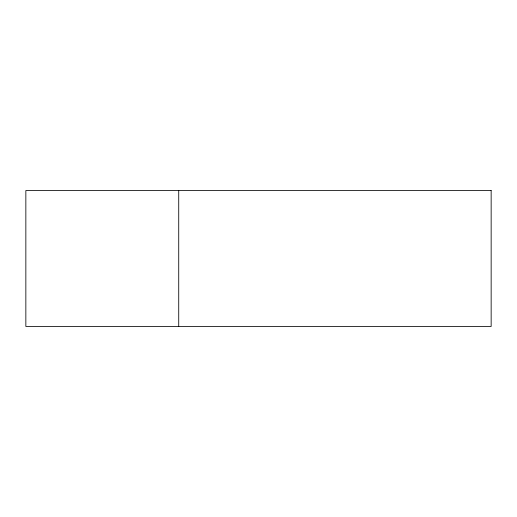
<?xml version="1.0" encoding="UTF-8"?>
<svg xmlns="http://www.w3.org/2000/svg" width="517" height="517" viewBox="0 0 517 517"><rect width="100%" height="100%" fill="white"/><g stroke="black" fill="none" stroke-linecap="round" stroke-linejoin="round"><path stroke-width="0.78" d="M178.727 190.54L178.727 326.46M491.15 190.54L25.85 190.54L25.85 326.46L491.15 326.46L491.15 190.54"/></g></svg>
